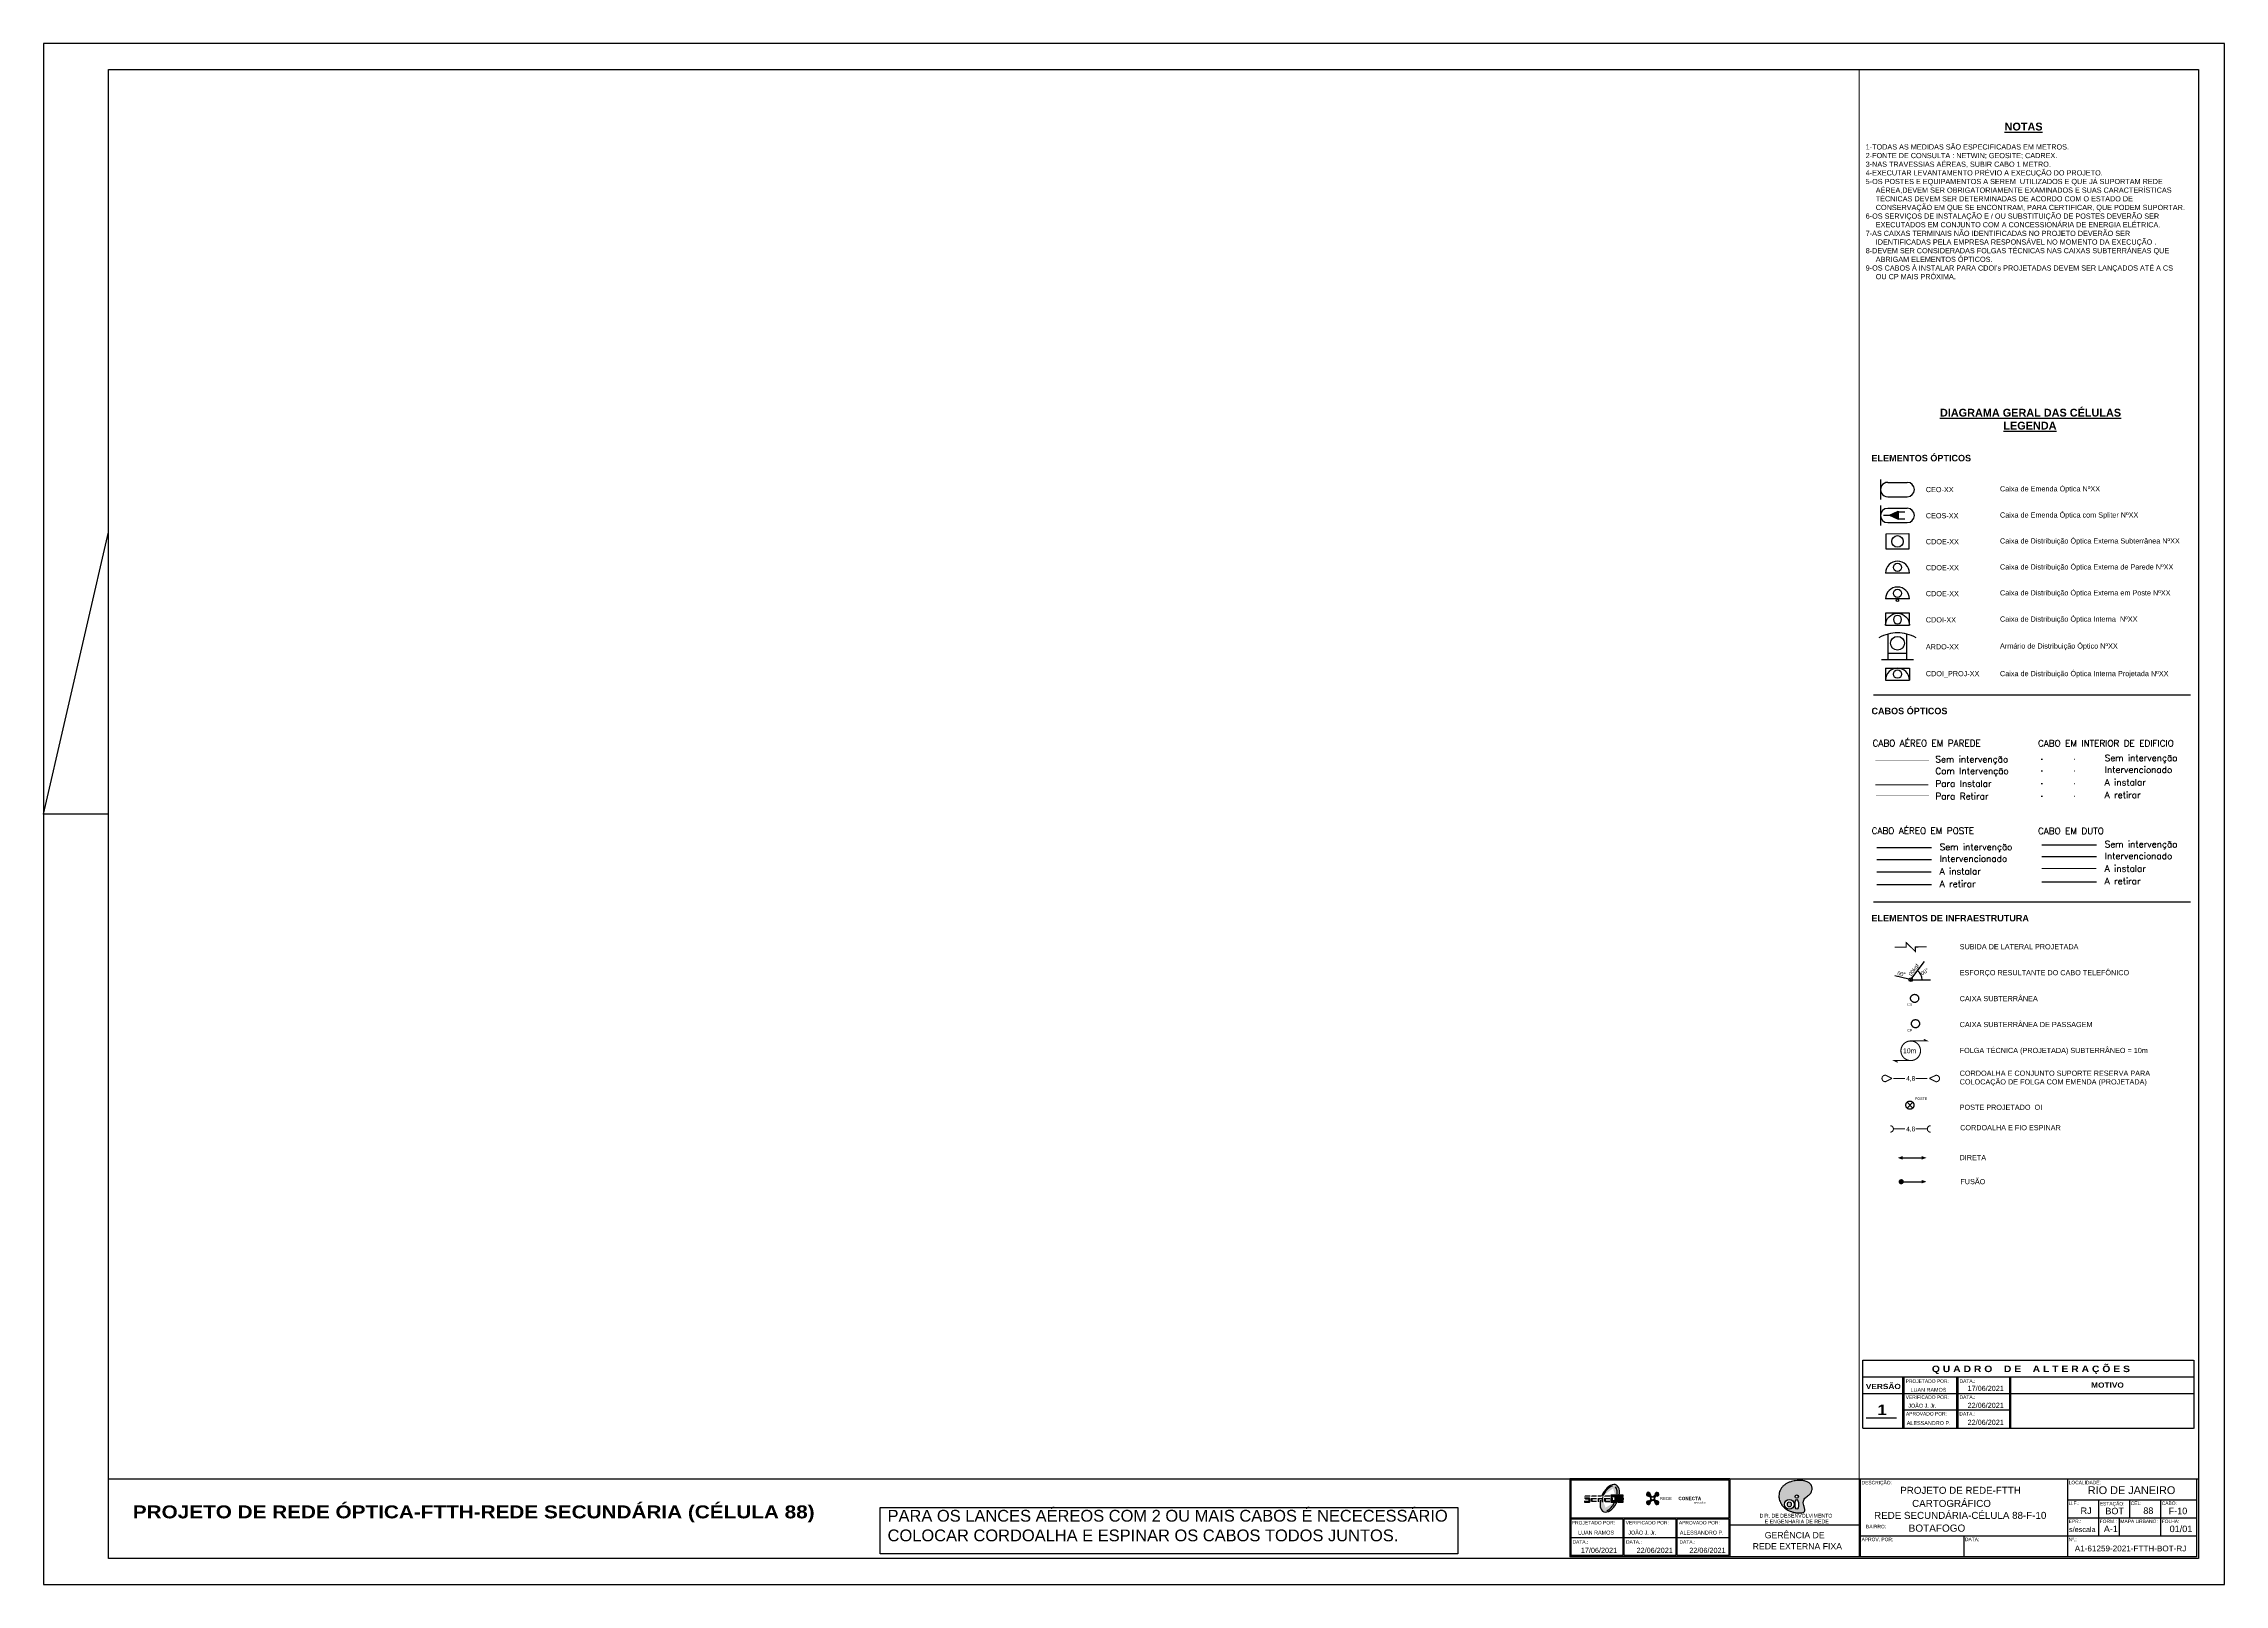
# Paper-space layout 'CT_CEOS-88' of a CAD drawing. Header units: metres, sheet in millimetres. Extents: x 1 to 842, y 0 to 594.
import ezdxf
from ezdxf.enums import TextEntityAlignment as Align

# ---------------------------------------------------------------- set-up
doc = ezdxf.new("R2010")
doc.units = ezdxf.units.M
doc.header["$LTSCALE"] = 0.5
doc.header["$MEASUREMENT"] = 0
for name, pattern in [('DIVIDE', [1.25, 0.5, -0.25, 0, -0.25, 0, -0.25]), ('DOT', [0.25, 0, -0.25]), ('PHANTOM2', [1.25, 0.625, -0.125, 0.125, -0.125, 0.125, -0.125])]:
    doc.linetypes.add(name, pattern=pattern)
for name, color, linetype in [('30.4-Selo', 7, 'Continuous'), ('CARIMBO', 7, 'Continuous'), ('CDO_INTERIOR', 1, 'Continuous'), ('CDO_POSTE', 1, 'Continuous'), ('CEO', 1, 'Continuous'), ('CEO1', 1, 'Continuous'), ('CEOS', 1, 'Continuous'), ('LOGOTIPO', 7, 'Continuous')]:
    doc.layers.add(name, color=color, linetype=linetype)
doc.styles.add('ADESK1', font='romans.shx')
doc.styles.add('ARIAL', font='arial.ttf')
doc.styles.add('HMS', font='', dxfattribs={"height": 0.17})
doc.styles.add('NORMOGRAFO', font='arial.ttf')
doc.styles.add('ROMANS', font='arial.ttf')
doc.styles.get("Standard").update_dxf_attribs({"font": 'arial.ttf'})
doc.styles.get('HMS').set_extended_font_data('Arial Black')
doc.linetypes.add('FENCELINE1', pattern='A,0.25,-0.1,[133,ltypeshp.shx,S=0.1,R=0,X=-0.1,Y=0],-0.1,1', length=1.45)

# ---------------------------------------------------------------- blocks, each defined once
blk = doc.blocks.new('PDO_PRD')
at = {"color": 1}
blk.add_line((2.5, 0), (-2.5, 0), dxfattribs=at)
blk.add_circle((0, 1.19), 0.862, dxfattribs=at)
blk.add_arc((0, 0), 2.5, 0, 180, dxfattribs=at)
blk = doc.blocks.new('PDO_PST')
at = {"color": 0}
blk.add_line((2.5, 0), (-2.5, 0), dxfattribs=at)
for centre, radius in [((0, 1.19), 0.862), ((0, -0.25), 0.25)]:
    blk.add_circle(centre, radius, dxfattribs=at)
blk.add_arc((0, 0), 2.5, 0, 180, dxfattribs=at)
blk = doc.blocks.new('PDO_EDF')
at = {"color": 1}
for p, q in [((-2.5, 0), (-2.5, 2.5)), ((-2.5, 2.5), (2.5, 2.5)), ((2.5, 0), (-2.5, 0)), ((2.5, 2.5), (2.5, 0))]:
    blk.add_line(p, q, dxfattribs=at)
blk.add_circle((0, 1.19), 0.862, dxfattribs=at)
blk.add_arc((0, 0), 2.5, 0, 180, dxfattribs=at)
blk = doc.blocks.new('PDO_CVP')
at = {"color": 1}
blk.add_lwpolyline([(0, 1.62), (0, -1.62), (-4.72, -1.63), (-4.73, 1.61)], close=True, dxfattribs=at)
blk.add_circle((-2.36, -0.01), 1.21, dxfattribs=at)
blk = doc.blocks.new('A$C78986DF3')
at = {"layer": 'CEOS'}
blk.add_hatch(color=1, dxfattribs=at).paths.add_polyline_path([(0.0118, 0.23968), (0.00838, 0.23812), (0.0118, 0.23657)])
for p, q in [((0.0023, 0.1689), (0.12444, 0.1689)), ((0.0023, 0.08904), (0.12444, 0.08904))]:
    blk.add_line(p, q)
at = {"linetype": 'DOT', "ltscale": 0.1}
blk.add_line((0.06717, 0.14411), (0.08827, 0.14411), dxfattribs=at)
at = {"color": 5, "linetype": 'DOT', "ltscale": 0.1}
blk.add_line((0.06717, 0.13958), (0.08827, 0.13958), dxfattribs=at)
at = {"color": 1, "linetype": 'DOT', "ltscale": 0.1}
blk.add_line((0.06717, 0.13473), (0.08827, 0.13473), dxfattribs=at)
at = {"color": 3, "linetype": 'DOT', "ltscale": 0.1}
blk.add_line((0.06717, 0.12987), (0.08827, 0.12987), dxfattribs=at)
at = {"linetype": 'FENCELINE1', "ltscale": 0.05}
blk.add_line((0.00351, 0.10999), (0.02462, 0.10999), dxfattribs=at)
at = {"ltscale": 0.001}
blk.add_line((0.06717, 0.11107), (0.08827, 0.11107), dxfattribs=at)
at = {"color": 5, "linetype": 'FENCELINE1', "ltscale": 0.05}
blk.add_line((0.00351, 0.10546), (0.02462, 0.10546), dxfattribs=at)
at = {"color": 5, "ltscale": 0.001}
blk.add_line((0.06717, 0.10654), (0.08827, 0.10654), dxfattribs=at)
at = {"color": 3, "linetype": 'FENCELINE1', "ltscale": 0.05}
blk.add_line((0.00351, 0.09575), (0.02462, 0.09575), dxfattribs=at)
at = {"color": 3, "ltscale": 0.001}
blk.add_line((0.06717, 0.09683), (0.08827, 0.09683), dxfattribs=at)
at = {"color": 1}
for p, q in [((0.01591, 0.05924), (0.01044, 0.06051)), ((0.0161, 0.05958), (0.01712, 0.05857)), ((0.01711, 0.05958), (0.01611, 0.05857)), ((0.01732, 0.05907), (0.02421, 0.05907))]:
    blk.add_line(p, q, dxfattribs=at)
at = {"color": 1, "lineweight": -2}
blk.add_line((0.01704, 0.05964), (0.02188, 0.06604), dxfattribs=at)
at = {"color": 0, "linetype": 'DIVIDE', "ltscale": 0.05, "const_width": 0.00008}
blk.add_lwpolyline([(0.02365, 0.14357), (0.00301, 0.14357)], dxfattribs=at)
at = {"color": 5, "linetype": 'DIVIDE', "ltscale": 0.05, "const_width": 0.00008}
blk.add_lwpolyline([(0.02385, 0.13901), (0.00301, 0.13901)], dxfattribs=at)
at = {"color": 1, "linetype": 'DIVIDE', "ltscale": 0.05, "const_width": 0.0004}
blk.add_lwpolyline([(0.02345, 0.13425), (0.00301, 0.13425)], dxfattribs=at)
at = {"color": 3, "linetype": 'DIVIDE', "ltscale": 0.05, "const_width": 0.00008}
blk.add_lwpolyline([(0.0032, 0.13009), (0.02365, 0.13009)], dxfattribs=at)
at = {"color": 1, "linetype": 'Continuous', "lineweight": 40, "ltscale": 0.001, "const_width": 0.0004}
blk.add_lwpolyline([(0.06706, 0.10196), (0.08817, 0.10196)], dxfattribs=at)
at = {"color": 1, "linetype": 'FENCELINE1', "ltscale": 0.05, "const_width": 0.0005}
blk.add_lwpolyline([(0.00351, 0.10061), (0.02462, 0.10061)], dxfattribs=at)
at = {"color": 5, "linetype": 'DIVIDE', "const_width": 0.0004}
blk.add_lwpolyline([(0.02278, 0.07173), (0.01838, 0.07168), (0.01838, 0.06996), (0.01484, 0.07341), (0.01484, 0.07168), (0.01044, 0.07163)], dxfattribs=at)
at = {"color": 1, "const_width": 0.00042}
blk.add_lwpolyline([(0.01661, 0.03546, 1.000012), (0.01661, 0.0279, 0.999978)], format="xyb", close=True, dxfattribs=at)
at = {"color": 1, "const_width": 0.000394}
for points in [[(0.01661, 0.03546), (0.02291, 0.03546), (0.02165, 0.03609)], [(0.01661, 0.0279), (0.01031, 0.0279), (0.01157, 0.02727)]]:
    blk.add_lwpolyline(points, dxfattribs=at)
at = {"const_width": 0.0004}
for points in [[(0.00939, 0.021), (0.00701, 0.02221, 1.175638), (0.0069, 0.01977), (0.00939, 0.021)], [(0.02383, 0.02102), (0.02631, 0.01976, 1.175638), (0.02622, 0.0222), (0.02383, 0.02102)], [(0.0087, 0.00277, -1), (0.0087, 0.0003)], [(0.02425, 0.00278, 1), (0.02425, 0.00031)]]:
    blk.add_lwpolyline(points, format="xyb", dxfattribs=at)
for points in [[(0.00996, 0.021), (0.01446, 0.021)], [(0.01854, 0.02101), (0.02304, 0.02101)], [(0.00996, 0.00153), (0.01446, 0.00153)], [(0.01854, 0.00155), (0.02304, 0.00155)]]:
    blk.add_lwpolyline(points, dxfattribs=at)
at = {"color": 1, "linetype": 'PHANTOM2'}
for points in [[(0.0174, 0.01181), (0.01518, 0.0096)], [(0.0174, 0.0096), (0.01518, 0.01181)]]:
    blk.add_lwpolyline(points, dxfattribs=at)
at = {"color": 1}
blk.add_circle((0.01661, 0.05907), 0.000714, dxfattribs=at)
at = {"color": 5, "linetype": 'PHANTOM2'}
for centre in [(0.01811, 0.05187), (0.01846, 0.04212)]:
    blk.add_circle(centre, 0.00157, dxfattribs=at)
at = {"color": 1, "linetype": 'PHANTOM2'}
blk.add_circle((0.01629, 0.01071), 0.00157, dxfattribs=at)
at = {"color": 7, "lineweight": -2}
blk.add_arc((0.01661, 0.05908), 0.00441, 359.96377, 52.87661, dxfattribs=at)
at = {"layer": 'CDO_INTERIOR', "color": 8}
for p, q in [((0.0069, 0.1792), (0.0161, 0.1792)), ((0.0069, 0.1792), (0.0069, 0.1746)), ((0.0161, 0.1792), (0.0161, 0.1746)), ((0.0069, 0.1746), (0.0161, 0.1746))]:
    blk.add_line(p, q, dxfattribs=at)
blk.add_circle((0.0115, 0.1769), 0.00159, dxfattribs=at)
blk.add_arc((0.0115, 0.1746), 0.0046, 0.02759, 180.02759, dxfattribs=at)
at = {"layer": 'CEO', "color": 1}
for p, q in [((0.00497, 0.25191), (0.00496, 0.24417)), ((0.00773, 0.2508), (0.01527, 0.25079)), ((0.00773, 0.24527), (0.01527, 0.24527))]:
    blk.add_line(p, q, dxfattribs=at)
at = {"layer": 'CEO', "color": 1, "linetype": 'Continuous'}
for p, q in [((0.00792, 0.18502), (0.00792, 0.19235)), ((0.00792, 0.18257), (0.00792, 0.18502)), ((0.00792, 0.18502), (0.0115, 0.18502)), ((0.0115, 0.18502), (0.01509, 0.18502)), ((0.01509, 0.18502), (0.01509, 0.19235)), ((0.01509, 0.18257), (0.01509, 0.18502)), ((0.00536, 0.18257), (0.00792, 0.18257)), ((0.00792, 0.18257), (0.0115, 0.18257)), ((0.0115, 0.18257), (0.01509, 0.18257)), ((0.01509, 0.18257), (0.01765, 0.18257))]:
    blk.add_line(p, q, dxfattribs=at)
at = {"layer": 'CEO', "color": 1}
blk.add_circle((0.0115, 0.18878), 0.00267, dxfattribs=at)
for centre, start, end in [((0.00773, 0.24804), 89.95782, 269.95782), ((0.01527, 0.24803), 269.95782, 89.95782)]:
    blk.add_arc(centre, 0.00276, start, end, dxfattribs=at)
at = {"layer": 'CEO', "color": 1, "linetype": 'Continuous'}
for start, end in [(104.36291, 119.75415), (90, 104.36251), (75.63749, 90), (60.24585, 75.63709)]:
    blk.add_arc((0.0115, 0.17836), 0.01444, start, end, dxfattribs=at)
at = {"layer": 'CEOS', "color": 1}
for p, q in [((0.00496, 0.24191), (0.00497, 0.23417)), ((0.00617, 0.23811), (0.00838, 0.23812)), ((0.00772, 0.24081), (0.01526, 0.24082)), ((0.00774, 0.23528), (0.01528, 0.23529))]:
    blk.add_line(p, q, dxfattribs=at)
for points in [[(0.00838, 0.23812), (0.0118, 0.23968)], [(0.00838, 0.23812), (0.0118, 0.23657)], [(0.0118, 0.23968), (0.0118, 0.23657)], [(0.0118, 0.23946), (0.01439, 0.23947)], [(0.0118, 0.23679), (0.0144, 0.2368)]]:
    blk.add_lwpolyline(points, dxfattribs=at)
for centre, start, end in [((0.00773, 0.23804), 90.12295, 270.12295), ((0.01527, 0.23806), 270.12295, 90.12295)]:
    blk.add_arc(centre, 0.00276, start, end, dxfattribs=at)
at = {"layer": 'CDO_INTERIOR', "color": 1, "xscale": -0.0018431999999997, "yscale": 0.0018431999999997, "zscale": 0.0018431999999997}
blk.add_blockref('PDO_EDF', (0.0115, 0.19573), dxfattribs=at)
at = {"layer": 'CDO_POSTE', "color": 1, "xscale": 0.0018431999999997, "yscale": 0.0018431999999997, "zscale": 0.0018431999999997}
for name, p in [('PDO_PRD', (0.0115, 0.21585)), ('PDO_PST', (0.0115, 0.20585))]:
    blk.add_blockref(name, p, dxfattribs=at)
at = {"layer": 'CEO1', "color": 1, "xscale": 0.0018431999999997, "yscale": 0.0018431999999997, "zscale": 0.0018431999999997}
blk.add_blockref('PDO_CVP', (0.01586, 0.22806), dxfattribs=at)
at = {"color": 7, "lineweight": -2, "style": 'NORMOGRAFO'}
for s, rotation, p in [('00°', 348.19171, (0.01135, 0.0609, 0.10822)), ('00kgf', 52.99999, (0.01684, 0.06038, 0.10822)), ('00°', 32.49215, (0.02103, 0.06067, 0.10822))]:
    blk.add_text(s, height=0.0015, rotation=rotation, dxfattribs=at).set_placement(p)
at = {"color": 5, "style": 'ARIAL'}
for s, p in [('CS', (0.01526, 0.04902)), ('CP', (0.01526, 0.03902))]:
    blk.add_text(s, height=0.001, dxfattribs=at).set_placement(p)
at = {"color": 1}
blk.add_text('10m', height=0.00189, dxfattribs=at).set_placement((0.01364, 0.03074))
at = {"style": 'ARIAL'}
for p in [(0.01661, 0.021), (0.01661, 0.00154)]:
    blk.add_text('4,8', height=0.0018, dxfattribs=at).set_placement(p, align=Align.MIDDLE_CENTER)
at = {"color": 1, "style": 'ARIAL'}
blk.add_text('POSTE', height=0.001, dxfattribs=at).set_placement((0.01825, 0.01272))
at = {"linetype": 'ByBlock', "style": 'ARIAL'}
for s, insert, char_height, width, attachment_point in [('{\\fArial|b1|i0|c0|p34;\\H1.5x;\\L                       DIAGRAMA GERAL DAS CÉLULAS\\P                                            LEGENDA}', (0.00111, 0.27919), 0.002, 0.1232013, 1), ('{\\fArial|b1|i0|c0|p34;ELEMENTOS ÓPTICOS}', (0.00147, 0.26142), 0.0025, 0.1232013, 1), ('CEO-XX', (0.02244, 0.24803), 0.002, 0.0732268, 4), ('Caixa de Emenda Óptica NºXX', (0.05103, 0.24803), 0.002, 0.0732268, 4), ('CEOS-XX', (0.02244, 0.23795), 0.002, 0.0732268, 4), ('Caixa de Emenda Óptica com Spliter NºXX', (0.05103, 0.23795), 0.002, 0.0732268, 4), ('CDOE-XX', (0.02244, 0.22794), 0.002, 0.086699, 4), ('Caixa de Distribuição Óptica Externa Subterrânea NºXX', (0.05103, 0.22794), 0.002, 0.086699, 4), ('CDOE-XX', (0.02244, 0.21792), 0.002, 0.0806851, 4), ('Caixa de Distribuição Óptica Externa de Parede NºXX', (0.05103, 0.21792), 0.002, 0.0806851, 4), ('CDOE-XX', (0.02244, 0.20792), 0.002, 0.0732268, 4), ('Caixa de Distribuição Óptica Externa em Poste NºXX', (0.05103, 0.20792), 0.002, 0.0732268, 4), ('CDOI-XX', (0.02244, 0.19781), 0.002, 0.0732268, 4), ('Caixa de Distribuição Óptica Interna  NºXX', (0.05103, 0.19781), 0.002, 0.0732268, 4), ('ARDO-XX', (0.02244, 0.18743), 0.002, 0.0732268, 4), ('Armário de Distribuição Óptico NºXX', (0.05103, 0.18743), 0.002, 0.0732268, 4), ('CDOI_PROJ-XX', (0.02244, 0.17679), 0.002, 0.0793824, 4), ('Caixa de Distribuição Óptica Interna Projetada NºXX', (0.05103, 0.17679), 0.002, 0.0793824, 4), ('{\\fArial|b1|i0|c0|p34;CABOS ÓPTICOS}', (0.00147, 0.16392), 0.0025, 0.1232013, 1), ('\\pxql;{\\fArial|b1|i0|c0|p34;ELEMENTOS DE INFRAESTRUTURA}', (0.00147, 0.08406), 0.0025, 0.1232013, 1), ('SUBIDA DE LATERAL PROJETADA', (0.03549, 0.0728), 0.002, 0.0732268, 1), ('ESFORÇO RESULTANTE DO CABO TELEFÔNICO ', (0.03549, 0.0628), 0.002, 0.0732268, 1), ('CAIXA SUBTERRÂNEA', (0.03549, 0.0528), 0.002, 0.0732268, 1), ('CAIXA SUBTERRÂNEA DE PASSAGEM', (0.03549, 0.0428), 0.002, 0.0732268, 1), ('FOLGA TÉCNICA (PROJETADA) SUBTERRÂNEO = 10m', (0.03549, 0.0328), 0.002, 0.0919522, 1), ('CORDOALHA E CONJUNTO SUPORTE RESERVA PARA\\PCOLOCAÇÃO DE FOLGA COM EMENDA (PROJETADA)', (0.03549, 0.02403), 0.002, 0.0919522, 1), ('POSTE PROJETADO  OI', (0.03549, 0.0109), 0.002, 0.0732268, 1), ('CORDOALHA E FIO ESPINAR', (0.03567, 0.00303), 0.002, 0.0919522, 1)]:
    blk.add_mtext(s, dxfattribs=dict(at, insert=insert, char_height=char_height, width=width, attachment_point=attachment_point))
at = {"char_height": 0.002489, "attachment_point": 1, "style": 'ADESK1'}
for s, insert, width in [('CABO AÉREO EM PAREDE', (0.0019, 0.15149), 0.0551807), ('CABO EM INTERIOR DE EDIFICIO', (0.06569, 0.15146), 0.0653294), ('Sem intervenção', (0.02613, 0.14532), 0.0551807), ('Sem intervenção', (0.09142, 0.1458), 0.0551807), ('Com Intervenção', (0.02613, 0.14079), 0.0551807), ('Para Instalar', (0.02613, 0.13593), 0.0551807), ('A instalar', (0.09142, 0.13642), 0.0551807), ('Intervencionado', (0.09142, 0.14127), 0.0551807), ('Para Retirar', (0.02613, 0.13108), 0.0551807), ('A retirar', (0.09142, 0.13156), 0.0551807), ('CABO AÉREO EM POSTE', (0.00153, 0.11774), 0.0551807), ('Sem intervenção', (0.02777, 0.11152), 0.0551807), ('CABO EM DUTO', (0.06569, 0.11768), 0.0551807), ('Sem intervenção', (0.09142, 0.11258), 0.0551807), ('A instalar', (0.02777, 0.10213), 0.0551807), ('Intervencionado', (0.02777, 0.10699), 0.0551807), ('A instalar', (0.09142, 0.1032), 0.0551807), ('Intervencionado', (0.09142, 0.10805), 0.0551807), ('A retirar', (0.02777, 0.09728), 0.0551807), ('A retirar', (0.09142, 0.09834), 0.0551807)]:
    blk.add_mtext(s, dxfattribs=dict(at, insert=insert, width=width))
blk = doc.blocks.new('OI')
h = blk.add_hatch(color=40)
edge = h.paths.add_edge_path()
edge.add_spline(control_points=[(4.35, -0.67), (3.92, -0.99), (3.26, -1.5), (2.81, -2.59), (2.9, -3.5), (3.06, -4.27), (3.31, -4.85), (3.37, -5.39), (3.4, -5.88), (3.2, -6.4), (2.54, -6.61), (1.65, -6.63), (0.55, -6.67), (-0.56, -6.42), (-1.61, -6.14), (-2.77, -5.61), (-3.92, -4.77), (-4.89, -3.7), (-5.34, -2.65), (-5.6, -1.94), (-5.85, -0.96), (-5.71, 0.47), (-5.1, 2.02), (-4.14, 3.02), (-3.3, 3.61), (-2.37, 4.16), (-1.36, 4.44), (-0.56, 4.7), (0.79, 4.85), (2.24, 4.97), (3.79, 4.57), (4.67, 4.21), (5.44, 3.65), (5.76, 2.99), (6.03, 2.21), (6.01, 1.46), (5.72, 0.64), (5.31, 0.08), (4.88, -0.38), (4.51, -0.55), (4.35, -0.67)], knot_values=[0, 0, 0, 0, 1.60434, 2.417191, 3.427595, 4.282808, 4.776746, 5.304182, 5.888771, 6.258406, 6.858137, 7.79129, 8.986195, 10.124242, 11.187857, 12.242908, 13.953784, 15.414161, 16.515391, 17.349188, 17.675853, 19.552021, 21.515531, 22.568638, 23.63245, 24.621084, 25.782718, 26.745347, 27.142653, 29.870543, 31.004649, 31.921532, 32.709589, 33.801391, 34.042471, 35.192333, 35.971461, 36.628871, 37.254359, 37.836911, 37.836911, 37.836911, 37.836911], degree=3, periodic=0)
h.paths.add_polyline_path([(1.13, -0.87, -1), (-0.04, -0.87, -1)], flags=16)
edge = h.paths.add_edge_path(flags=16)
edge.add_ellipse((0.56, -3.59), major_axis=(-0.02, 1.71), ratio=0.361305, start_angle=0, end_angle=360)
h.paths.add_polyline_path([(-0.36, -3.62, -1), (-3.8, -3.62, -1)], flags=16)
edge = h.paths.add_edge_path(flags=0)
edge.add_ellipse((-2.08, -3.62), major_axis=(0, 0.885), ratio=0.758294, start_angle=0, end_angle=360)
at = {"color": 40}
for centre, radius in [((-2.08, -3.62), 1.72), ((0.54, -0.87), 0.587)]:
    blk.add_circle(centre, radius, dxfattribs=at)
blk.add_ellipse((-2.08, -3.62), major_axis=(0, 0.885), ratio=0.758294, start_param=-3.141592653589792, end_param=3.141592653589792, dxfattribs=at)
blk.add_ellipse((0.56, -3.59), major_axis=(-0.02, 1.71), ratio=0.361305, dxfattribs=at)
at = {"color": 40, "start_tangent": (-0.800898, -0.598801), "end_tangent": (-0.800898, -0.598801)}
blk.add_spline([(4.35, -0.67), (3.2, -1.78), (2.9, -2.54), (2.92, -3.55), (3.12, -4.38), (3.28, -4.85), (3.37, -5.37), (3.35, -5.95), (3.2, -6.29), (2.66, -6.55), (1.73, -6.63), (0.54, -6.62), (-0.58, -6.41), (-1.6, -6.11), (-2.56, -5.67), (-3.95, -4.67), (-4.89, -3.56), (-5.37, -2.56), (-5.64, -1.78), (-5.72, -1.46), (-5.63, 0.42), (-4.84, 2.22), (-4.13, 2.99), (-3.27, 3.62), (-2.4, 4.09), (-1.3, 4.47), (-0.37, 4.72), (0.02, 4.77), (2.75, 4.8), (3.85, 4.53), (4.69, 4.16), (5.31, 3.68), (5.85, 2.73), (5.93, 2.5), (5.94, 1.35), (5.67, 0.62), (5.29, 0.08), (4.84, -0.36), (4.35, -0.67)], degree=3, dxfattribs=at)
blk = doc.blocks.new('LOGOTIPO REDE CONECTA')
h = blk.add_hatch(color=40)
h.dxf.hatch_style = 1
h.paths.add_polyline_path([(2086.7, 1517.1), (2086.3, 1517.1, 0.924122), (2086.5, 1514, -0.371445), (2088.6, 1512.1, -0.414214), (2090, 1513.5, -0.416703), (2088, 1515.6, 0.373404)])
h.paths.add_polyline_path([(2095, 1515.4), (2095, 1515.7, 0.929009), (2092, 1515.6, -0.416703), (2090, 1513.5, -0.414214), (2091.4, 1512, -0.371445), (2093.5, 1514, 0.373557)])
h.paths.add_polyline_path([(2093.5, 1510.1, -0.416703), (2091.4, 1512.1, -0.414214), (2090, 1510.7, -0.371445), (2092, 1508.5, 0.924122), (2095, 1508.4), (2095, 1508.8, 0.373404)])
h.paths.add_polyline_path([(2090, 1510.7, -0.414214), (2088.6, 1512, -0.416703), (2086.5, 1510.1, 0.913444), (2086.3, 1507.1), (2086.7, 1507.1, 0.364971), (2088, 1508.5, -0.371445)])
at = {"color": 40}
for points in [[(2086.5, 1514, -0.370562), (2088.6, 1512.1)], [(2088, 1515.6, 0.416703), (2090, 1513.5)], [(2092, 1515.6, -0.416703), (2090, 1513.5)], [(2093.5, 1514, 0.370562), (2091.4, 1512)], [(2086.5, 1510.1, 0.416703), (2088.6, 1512)], [(2088, 1508.5, -0.370562), (2090, 1510.7)], [(2092, 1508.5, 0.370562), (2090, 1510.7)], [(2093.5, 1510.1, -0.416703), (2091.4, 1512.1)]]:
    blk.add_lwpolyline(points, format="xyb", dxfattribs=at)
blk.add_circle((2090, 1512.1), 1.4, dxfattribs=at)
for centre, start, end in [((2086.5, 1515.6), 1.6038, 267.7221), ((2093.5, 1515.5), 271.6274, 177.7457), ((2086.5, 1508.6), 92.3533, 358.4716), ((2093.5, 1508.6), 182.2779, 88.3962)]:
    blk.add_arc(centre, 1.51, start, end, dxfattribs=at)
at = {"width": 46.358, "attachment_point": 1}
for s, insert, char_height in [('{\\fBankGothic Md BT|b0|i0|c0|p34;REDE }', (2095.9, 1513.3), 2.5), ('{\\fBankGothic Md BT|b1|i0|c0|p34; CONECTA}', (2109.7, 1513.4), 2.7)]:
    blk.add_mtext(s, dxfattribs=dict(at, insert=insert, char_height=char_height))
at = {"color": 40, "insert": (2123.2, 1509.6), "char_height": 1.5, "width": 46.358, "attachment_point": 1}
blk.add_mtext('{\\fBankGothic Md BT|b0|i0|c0|p34;operações }', dxfattribs=at)

psp = doc.layouts.new('CT_CEOS-88')

# ---------------------------------------------------------------- hatches: boundary and pattern name
at = {"layer": 'LOGOTIPO'}
h = psp.add_hatch(color=30, dxfattribs=at)
h.dxf.hatch_style = 1
h.paths.add_polyline_path([(597.48, 34.23), (595.49, 34.23, 0.255902), (595.22, 33.69), (597.48, 33.69)])
h.paths.add_polyline_path([(597.19, 33.15), (595.24, 33.15), (595.24, 33.05), (595.57, 32.59), (596.76, 32.59), (596.76, 32.11), (595.22, 32.11), (595.22, 31.62), (597.24, 31.62), (597.48, 31.96), (597.48, 32.76)])
h.paths.add_polyline_path([(600, 33.16), (597.74, 33.16), (597.74, 31.97), (598.04, 31.6), (599.99, 31.6), (599.99, 32.11), (598.45, 32.11), (598.45, 32.63), (600, 32.63)])
h.paths.add_polyline_path([(600.02, 34.24), (598.06, 34.24), (597.78, 33.73), (600.02, 33.73)])
h = psp.add_hatch(color=200, dxfattribs=at)
h.dxf.hatch_style = 1
edge = h.paths.add_edge_path()
edge.add_ellipse((601.94, 33.61), major_axis=(-0.116, -0.355), ratio=0.777489, start_angle=197.47957, end_angle=265.58476, ccw=False)
edge.add_ellipse((605.03, 33.09), major_axis=(-2.41, -5.18), ratio=0.55186, start_angle=631.97232, end_angle=634.91218, ccw=False)
edge.add_line((602.09, 34.24), (600.33, 34.24))
edge.add_line((600.33, 34.24), (600.33, 33.72))
edge.add_line((600.33, 33.72), (601.68, 33.72))
edge = h.paths.add_edge_path()
edge.add_line((602.41, 32.87), (602.58, 33.16))
edge.add_line((602.58, 33.16), (602.58, 33.93))
edge.add_line((602.58, 33.93), (602.37, 34.09))
edge.add_ellipse((605.25, 32.8), major_axis=(-2.28, -4.91), ratio=0.582596, start_angle=270.53626, end_angle=274.24227)
edge.add_ellipse((601.94, 33.61), major_axis=(-0.116, -0.355), ratio=0.777489, start_angle=33.12121, end_angle=129.86655, ccw=False)
edge.add_line((602, 33.26), (601.95, 33.15))
edge.add_line((601.95, 33.15), (600.32, 33.15))
edge.add_line((600.32, 33.15), (600.32, 31.59))
edge.add_line((600.32, 31.59), (601.03, 31.59))
edge.add_line((601.03, 31.59), (601.03, 32.64))
edge.add_line((601.03, 32.64), (601.81, 32.64))
edge.add_line((601.81, 32.64), (601.88, 32.55))
edge.add_line((601.88, 32.55), (601.88, 31.57))
edge.add_line((601.88, 31.57), (602.59, 31.57))
edge.add_line((602.59, 31.57), (602.59, 32.67))
edge.add_line((602.59, 32.67), (602.41, 32.87))
h.paths.add_polyline_path([(605.09, 34.24), (603.16, 34.24), (602.82, 33.72), (605.09, 33.72)])
h.paths.add_polyline_path([(605.08, 33.15), (602.84, 33.15), (602.84, 31.99), (603.13, 31.57), (605.1, 31.57), (605.1, 32.11), (603.6, 32.11), (603.51, 32.17), (603.51, 32.66), (605.08, 32.66)])
h.paths.add_polyline_path([(607.38, 34.23), (605.4, 34.23), (605.4, 33.71), (606.89, 33.71), (606.98, 33.63), (606.98, 32.23), (606.9, 32.09), (606.12, 32.09), (606.12, 33.15), (605.42, 33.15), (605.42, 31.59), (607.43, 31.59), (607.71, 31.95), (607.71, 33.86)])
h.paths.add_polyline_path([(610.24, 34.24), (608.28, 34.24), (607.98, 33.87), (607.98, 33.74), (610.24, 33.74)])
h.paths.add_polyline_path([(608.66, 32.65), (610.25, 32.65), (610.25, 33.16), (607.98, 33.16), (607.98, 31.86), (608.26, 31.59), (610.24, 31.59), (610.24, 32.09), (608.74, 32.09), (608.66, 32.18)])
h = psp.add_hatch(color=30, dxfattribs=at)
h.dxf.hatch_style = 1
edge = h.paths.add_edge_path()
edge.add_ellipse((605.03, 33.09), major_axis=(-2.41, -5.18), ratio=0.55186, start_angle=476.76613, end_angle=631.97232)
edge.add_ellipse((605.03, 33.09), major_axis=(-2.41, -5.18), ratio=0.55186, start_angle=271.97232, end_angle=274.91218)
edge.add_ellipse((601.94, 33.61), major_axis=(-0.116, -0.355), ratio=0.777489, start_angle=129.86655, end_angle=197.47957, ccw=False)
edge.add_ellipse((605.25, 32.8), major_axis=(-2.28, -4.91), ratio=0.582596, start_angle=270.53626, end_angle=274.24227, ccw=False)
edge.add_ellipse((605.25, 32.8), major_axis=(-2.28, -4.91), ratio=0.582596, start_angle=206.25903, end_angle=270.53626, ccw=False)
edge.add_arc((606.4, 36.55), 1.3, 50.96805, 106.86342, ccw=False)
edge.add_ellipse((604.17, 33.09), major_axis=(-2.34, -5.04), ratio=0.567494, start_angle=112.44049, end_angle=163.75534, ccw=False)
edge.add_line((607.71, 33.78), (607.71, 31.95))
edge.add_line((607.71, 31.95), (607.43, 31.59))
edge.add_line((607.43, 31.59), (606.95, 31.59))
edge.add_ellipse((604.17, 33.09), major_axis=(-2.34, -5.04), ratio=0.567494, start_angle=34.90993, end_angle=88.07453, ccw=False)
edge.add_arc((603.31, 29.65), 1.55, 220.50567, 291.47349, ccw=False)
edge.add_ellipse((605.25, 32.8), major_axis=(-2.28, -4.91), ratio=0.582596, start_angle=289.6432, end_angle=340.20691, ccw=False)
edge.add_line((601.79, 32.41), (601.48, 32.41))
edge.add_ellipse((605.03, 33.09), major_axis=(-2.41, -5.18), ratio=0.55186, start_angle=291.76865, end_angle=452.32202)
edge.add_line((607.98, 31.97), (607.98, 33.16))
edge.add_line((607.98, 33.16), (608.41, 33.16))
edge.add_ellipse((605.03, 33.09), major_axis=(-2.41, -5.18), ratio=0.55186, start_angle=465.17264, end_angle=471.33268)
edge.add_line((608.56, 33.74), (607.98, 33.74))
edge.add_line((607.98, 33.74), (607.98, 33.87))
edge.add_line((607.98, 33.87), (608.28, 34.24))
edge.add_line((608.28, 34.24), (608.66, 34.24))

# ---------------------------------------------------------------- linework, layer by layer
for p, q in [((701.63, 40.46), (701.63, 10.55)), ((781.49, 40.47), (781.49, 10.56)), ((831.34, 40.47), (831.34, 10.56)), ((781.49, 32.5), (831.34, 32.5)), ((781.49, 25.52), (831.34, 25.52)), ((793.46, 32.5), (793.46, 18.54)), ((801.43, 25.52), (801.43, 18.54)), ((805.42, 32.5), (805.42, 25.52)), ((817.38, 32.5), (817.38, 18.54)), ((701.63, 18.54), (781.49, 18.54)), ((741.56, 18.54), (741.56, 10.56)), ((781.49, 18.54), (831.34, 18.54))]:
    psp.add_line(p, q)
at = {"layer": 'CARIMBO'}
for p, q in [((1.04, 593.89), (1.04, -0.11)), ((842.04, 593.89), (1.04, 593.89)), ((842.04, -0.11), (842.04, 593.89)), ((26.04, 583.89), (832.04, 583.89)), ((26.04, 9.89), (26.04, 583.89)), ((832.04, 583.89), (832.04, 9.89)), ((1.04, 296.89), (26.04, 405.56)), ((26.04, 296.89), (1.04, 296.89)), ((702.66, 86.33), (830.19, 86.33)), ((702.66, 60.17), (702.66, 86.33)), ((830.2, 86.34), (830.2, 59.94)), ((830.19, 79.75), (702.66, 79.75)), ((717.91, 79.75), (717.91, 59.94)), ((718.36, 79.75), (718.36, 59.94)), ((738.76, 79.75), (738.76, 59.94)), ((739.21, 79.75), (739.21, 59.94)), ((759.16, 79.75), (759.16, 59.94)), ((759.61, 79.75), (759.61, 59.94)), ((702.66, 73.46), (830.19, 73.46)), ((830.19, 59.94), (702.66, 59.94)), ((703.89, 64.1), (715.58, 64.1)), ((738.76, 67.03), (718.33, 67.03)), ((759.2, 67.03), (739.21, 67.03)), ((589.56, 40.55), (589.56, 10.56)), ((651.34, 40.55), (589.56, 40.55)), ((590.01, 40.1), (590.01, 25.45)), ((650.89, 40.1), (590.01, 40.1)), ((650.89, 40.1), (650.89, 25.45)), ((651.34, 40.56), (651.34, 10.56)), ((651.34, 40.56), (831.34, 40.56)), ((701.23, 40.55), (701.23, 10.55)), ((650.89, 25.45), (590.01, 25.45)), ((590.01, 25), (590.01, 11.02)), ((610, 25), (590.01, 25)), ((610, 17.78), (590.01, 17.78)), ((610, 25), (610, 11.02)), ((630.44, 25), (610.45, 25)), ((610.45, 25), (610.45, 11.02)), ((630.44, 17.78), (610.45, 17.78)), ((630.44, 25), (630.44, 11.02)), ((630.9, 25), (630.9, 11.02)), ((650.89, 25), (630.9, 25)), ((650.89, 17.78), (630.9, 17.78)), ((650.89, 25), (650.89, 11.02)), ((651.34, 22.82), (701.23, 22.82)), ((832.04, 9.89), (26.04, 9.89)), ((651.34, 10.56), (589.56, 10.56)), ((610, 11.02), (590.01, 11.02)), ((630.44, 11.02), (610.45, 11.02)), ((650.89, 11.02), (630.9, 11.02)), ((831.34, 10.56), (651.34, 10.56)), ((1.04, -0.11), (842.04, -0.11))]:
    psp.add_line(p, q, dxfattribs=at)
for points in [[(717.43, 164.32), (726.03, 164.32)], [(717.43, 155.12), (726.03, 155.12)]]:
    psp.add_lwpolyline(points, dxfattribs=at)
at = {"layer": 'CARIMBO', "const_width": 1}
psp.add_lwpolyline([(716.93, 155.12, 1), (717.93, 155.12, 1)], format="xyb", close=True, dxfattribs=at)
at = {"layer": 'CARIMBO'}
psp.add_lwpolyline([(26.04, 40.55), (832.04, 40.55), (832.04, 9.89), (26.04, 9.89)], close=True, dxfattribs=at)
for points in [[(717.91, 163.65), (716.08, 164.32), (717.91, 164.99)], [(725.34, 165), (727.17, 164.33), (725.34, 163.66)], [(725.34, 155.8), (727.17, 155.14), (725.34, 154.47)]]:
    psp.add_solid(points, dxfattribs=at)
at = {"layer": 'LOGOTIPO', "color": 200}
for points in [[(605.4, 34.23), (605.4, 33.71), (606.89, 33.71), (606.98, 33.63), (606.98, 32.23), (606.9, 32.09), (606.12, 32.09), (606.12, 33.15), (605.42, 33.15), (605.42, 31.59), (607.43, 31.59), (607.71, 31.95), (607.71, 33.86), (607.38, 34.23), (605.4, 34.23)], [(607.98, 33.87), (607.98, 33.74), (610.24, 33.74), (610.24, 34.24), (608.28, 34.24), (607.98, 33.87)], [(607.98, 33.16), (607.98, 31.86), (608.26, 31.59), (610.24, 31.59), (610.24, 32.09), (608.74, 32.09), (608.66, 32.18), (608.66, 32.65), (610.25, 32.65), (610.25, 33.16), (607.98, 33.16)]]:
    psp.add_lwpolyline(points, dxfattribs=at)
at = {"layer": 'LOGOTIPO', "color": 3}
psp.add_lwpolyline([(323.67, 29.57), (546.45, 29.57), (546.45, 11.7), (323.67, 11.7)], close=True, dxfattribs=at)
at = {"layer": 'LOGOTIPO', "color": 30}
for points in [[(595.22, 31.62), (597.24, 31.62), (597.48, 31.96), (597.48, 32.76), (597.19, 33.15), (595.24, 33.15)], [(595.22, 31.62), (597.24, 31.62), (597.48, 31.96), (597.48, 32.76), (597.19, 33.15), (595.24, 33.15)], [(595.22, 32.11), (595.22, 31.62)], [(595.22, 32.11), (595.22, 31.62)]]:
    psp.add_lwpolyline(points, dxfattribs=at)
for centre, major_axis, ratio, start_param, end_param in [((605.03, 33.09), (-2.41, -5.18), 0.55186, 8.321139, 11.081308), ((605.25, 32.8), (-2.28, -4.91), 0.582596, 3.599899, 4.786431), ((604.17, 33.09), (-2.34, -5.04), 0.567494, 1.962457, 2.85807), ((605.03, 33.09), (-2.41, -5.18), 0.55186, 8.118794, 8.226307), ((605.03, 33.09), (-2.41, -5.18), 0.55186, 5.092324, 7.894508), ((604.17, 33.09), (-2.34, -5.04), 0.567494, 0.609293, 1.537191)]:
    psp.add_ellipse(centre, major_axis=major_axis, ratio=ratio, start_param=start_param, end_param=end_param, dxfattribs=at)

# ---------------------------------------------------------------- block references
at = {"layer": 'CARIMBO', "xscale": 999.9999999999999, "yscale": 999.9999999999999, "zscale": 999.9999999999999}
psp.add_blockref('A$C78986DF3', (704.47, 173.93), dxfattribs=at)
at = {"layer": 'LOGOTIPO', "xscale": 0.4780640016731422, "yscale": 0.4780640016731422, "zscale": 0.4780640016731422}
psp.add_blockref('LOGOTIPO REDE CONECTA', (-377.59, -689.86), dxfattribs=at)
at = {"layer": 'LOGOTIPO', "color": 7, "xscale": 1.088640000179564, "yscale": 1.088640000179564, "zscale": 1.088640000179564, "rotation": 0.1532896046687345}
psp.add_blockref('OI', (676.52, 34.67), dxfattribs=at)

# ---------------------------------------------------------------- texts
for s, height, style, p in [('DESCRIÇÃO:', 1.346, 'ROMANS', (702.13, 38.46)), ('LOCALIDADE:', 1.3459, 'ROMANS', (781.99, 38.48)), ('U.F.:', 1.346, 'ROMANS', (781.99, 30.5)), ('ESTAÇÃO:', 1.346, 'ROMANS', (794.01, 30.31)), ('CEL:', 1.346, 'ROMANS', (805.92, 30.5)), ('CABO:', 1.346, 'ROMANS', (817.88, 30.5)), ('APROV. POR:', 1.3459, 'ROMANS', (702.13, 16.54)), ('BAIRRO:', 1.346, 'ROMANS', (703.84, 21.5)), ('DATA:', 1.346, 'ROMANS', (742.01, 16.54)), ('EPR.:', 1.346, 'ROMANS', (781.99, 23.52)), ('Nº.:', 1.346, 'ROMANS', (781.99, 16.54)), ('s/escala', 2.001, 'ARIAL', (782.14, 20.06)), ('FORM.:', 1.346, 'ROMANS', (793.96, 23.52)), ('MAPA URBANO:', 1.3459, 'ROMANS', (801.93, 23.52)), ('FOLHA:', 1.346, 'ROMANS', (817.88, 23.52))]:
    psp.add_text(s, height=height, dxfattribs=dict(style=style)).set_placement(p)
at = {"style": 'NORMOGRAFO'}
psp.add_text('A-1', height=2.492, dxfattribs=at).set_placement((798.25, 20.04), align=Align.CENTER)
at = {"layer": '30.4-Selo', "color": 0, "style": 'NORMOGRAFO'}
for s, p in [('JOÃO J. Jr.', (720.15, 68.02)), ('LUAN RAMOS', (720.99, 74.15)), ('ALESSANDRO P.', (719.55, 61.34)), ('LUAN RAMOS', (592.8, 19.09)), ('JOÃO J. Jr.', (612.16, 19.09)), ('ALESSANDRO P.', (632.04, 19.09))]:
    psp.add_text(s, height=1.5, dxfattribs=at).set_placement(p)
at = {"layer": 'CARIMBO'}
for s, height, style, p in [('DIRETA', 2, 'ARIAL', (745.04, 163.43)), ('FUSÃO', 2, 'ARIAL', (745.04, 154.17)), ('Q U A D R O    D E    A L T E R A Ç Õ E S', 2.5, 'HMS', (767.43, 81.72)), ('VERSÃO', 2, 'HMS', (710.52, 75.2)), ('MOTIVO', 2, 'HMS', (796.96, 75.72)), ('1', 4, 'HMS', (710.02, 65.17)), ('RIO DE JANEIRO', 3, 'NORMOGRAFO', (806.25, 34.7)), ('DIR. DE DESENVOLVIMENTO ', 1.44, 'NORMOGRAFO', (677.12, 25.65)), ('RJ', 2.5, 'NORMOGRAFO', (788.71, 27.04)), ('BOT', 2.5, 'NORMOGRAFO', (799.73, 26.93)), ('88', 2.5, 'NORMOGRAFO', (812.71, 27.04)), ('F-10', 2.5, 'NORMOGRAFO', (824.14, 26.94)), ('E ENGENHARIA DE REDE', 1.44, 'NORMOGRAFO', (677.12, 23.44)), ('01/01', 2.5, 'NORMOGRAFO', (825.3, 20.04))]:
    psp.add_text(s, height=height, dxfattribs=dict(at, style=style)).set_placement(p, align=Align.CENTER)
for s, height, style, p in [('PROJETADO POR:', 1.3495, 'ROMANS', (719.13, 77.56)), ('DATA.:', 1.35, 'ROMANS', (739.92, 77.56)), ('17/06/2021', 2, 'NORMOGRAFO', (743.01, 74.45)), ('VERIFICADO POR:', 1.3495, 'ROMANS', (719.13, 71.38)), ('DATA.:', 1.35, 'ROMANS', (739.92, 71.38)), ('22/06/2021', 2, 'NORMOGRAFO', (743.01, 67.9)), ('APROVADO POR:', 1.3495, 'ROMANS', (719.23, 64.99)), ('DATA.:', 1.35, 'ROMANS', (739.85, 64.99)), ('22/06/2021', 2, 'NORMOGRAFO', (743.01, 61.35)), ('PROJETADO POR:', 1.3495, 'ROMANS', (590.38, 22.99)), ('DATA.:', 1.35, 'ROMANS', (590.66, 15.58)), ('VERIFICADO POR:', 1.3495, 'ROMANS', (611.17, 22.99)), ('DATA.:', 1.35, 'ROMANS', (611.28, 15.58)), ('APROVADO POR:', 1.3495, 'ROMANS', (631.67, 22.99)), ('DATA.:', 1.35, 'ROMANS', (631.91, 15.58)), ('GERÊNCIA DE', 2.4, 'NORMOGRAFO', (664.78, 17.65)), ('BOTAFOGO', 2.759, 'ARIAL', (720.29, 20.2)), ('17/06/2021', 2, 'NORMOGRAFO', (593.86, 12)), ('22/06/2021', 2, 'NORMOGRAFO', (615.36, 12)), ('22/06/2021', 2, 'NORMOGRAFO', (635.7, 12)), ('REDE EXTERNA FIXA', 2.4, 'NORMOGRAFO', (660.12, 13.38)), ('A1-61259-2021-FTTH-BOT-RJ', 2.2433, 'NORMOGRAFO', (784.34, 12.61))]:
    psp.add_text(s, height=height, dxfattribs=dict(at, style=style)).set_placement(p)
at = {"layer": 'CARIMBO', "style": 'NORMOGRAFO'}
for s, p in [('PROJETO DE REDE-FTTH ', (717.04, 34.8)), ('REDE SECUNDÁRIA-CÉLULA 88-F-10', (706.95, 25.14)), ('CARTOGRÁFICO', (721.62, 29.75))]:
    psp.add_text(s, height=2.7, rotation=359.99939, dxfattribs=at).set_placement(p)
at = {"layer": 'CARIMBO', "style": 'HMS'}
psp.add_text('PROJETO DE REDE ÓPTICA-FTTH-REDE SECUNDÁRIA (CÉLULA 88)', height=5, dxfattribs=at).set_placement((35.43, 27.84), align=Align.MIDDLE_LEFT)
at = {"layer": 'CARIMBO', "insert": (703.71, 563.41), "char_height": 2, "width": 123.2013, "attachment_point": 1, "style": 'ARIAL'}
psp.add_mtext("{\\fArial|b1|i0|c0|p34;\\H1.5x;\\L                                              NOTAS\\P}                                                                               \\P1-TODAS AS MEDIDAS SÃO ESPECIFICADAS EM METROS.\\P2-FONTE DE CONSULTA : NETWIN; GEOSITE; CADREX.\\P3-NAS TRAVESSIAS AÉREAS, SUBIR CABO 1 METRO.\\P4-EXECUTAR LEVANTAMENTO PRÉVIO A EXECUÇÃO DO PROJETO.\\P5-OS POSTES E EQUIPAMENTOS A SEREM  UTILIZADOS E QUE JÁ SUPORTAM REDE \\P     AÉREA,DEVEM SER OBRIGATORIAMENTE EXAMINADOS E SUAS CARACTERÍSTICAS \\P     TÉCNICAS DEVEM SER DETERMINADAS DE ACORDO COM O ESTADO DE \\P     CONSERVAÇÃO EM QUE SE ENCONTRAM, PARA CERTIFICAR, QUE PODEM SUPORTAR.\\P6-OS SERVIÇOS DE INSTALAÇÃO E / OU SUBSTITUIÇÃO DE POSTES DEVERÃO SER \\P     EXECUTADOS EM CONJUNTO COM A CONCESSIONÁRIA DE ENERGIA ELÉTRICA.\\P7-AS CAIXAS TERMINAIS NÃO IDENTIFICADAS NO PROJETO DEVERÃO SER \\P     IDENTIFICADAS PELA EMPRESA RESPONSÁVEL NO MOMENTO DA EXECUÇÃO .\\P8-DEVEM SER CONSIDERADAS FOLGAS TÉCNICAS NAS CAIXAS SUBTERRÁNEAS QUE \\P     ABRIGAM ELEMENTOS ÓPTICOS.\\P9-OS CABOS À INSTALAR PARA CDOI's PROJETADAS DEVEM SER LANÇADOS ATÉ A CS \\P     OU CP MAIS PRÓXIMA.", dxfattribs=at)
at = {"layer": 'LOGOTIPO', "color": 0, "insert": (326.51, 28.61), "char_height": 4.5399, "width": 222.6797, "attachment_point": 1, "style": 'ARIAL'}
psp.add_mtext('{\\C3;PARA OS LANCES AÉREOS COM 2 OU MAIS CABOS É NECECESSÁRIO\\PCOLOCAR CORDOALHA E ESPINAR OS CABOS TODOS JUNTOS.}', dxfattribs=at)

# ---------------------------------------------------------------- viewports
at = {"layer": 'CARIMBO'}
psp.add_viewport(center=(363.64, 312.23), size=(675.19, 543.3264), view_center_point=(587176.73, 9715749.63), view_height=257.8781, dxfattribs=at)

doc.saveas('drawing.dxf')
